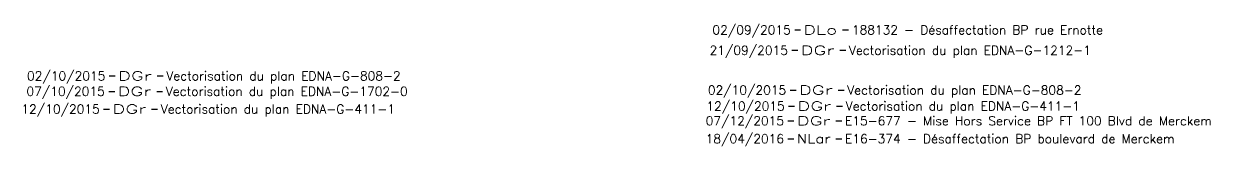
# Model space of a CAD drawing. Header units: millimetres. Extents: x 184000 to 185000, y 128000 to 129000.
# Drawn here: x 184453.9 to 184553.2, y 128978.1 to 128988.3 of the extents above; entities that cross this region are included whole.
import ezdxf
from ezdxf.enums import TextEntityAlignment as Align

# ---------------------------------------------------------------- set-up
doc = ezdxf.new("R2010")
doc.units = ezdxf.units.MM
doc.layers.get('0').update_dxf_attribs({"linetype": 'CONTINUOUS'})
doc.layers.add('L_910', color=7, linetype='CONTINUOUS', plot=False)
doc.styles.get("Standard").update_dxf_attribs({"font": 'romans.shx', "width": 0.85})

# ---------------------------------------------------------------- blocks, each defined once
blk = doc.blocks.new('GIS_MODF')
at = {"color": 0, "linetype": 'Continuous', "flags": 128}
for points in [[(-2.257, -0.012), (-1.757, -0.012)], [(1.758, -0.012), (2.258, -0.012)]]:
    blk.add_lwpolyline(points, dxfattribs=at)
at = {"color": 0, "linetype": 'Continuous'}
blk.add_attdef('DATE', text='', height=0.75, dxfattribs=at).set_placement((-2.583, -0.387), align=Align.RIGHT)
at = {"color": 0, "linetype": 'Continuous', "width": 3.590909}
blk.add_attdef('USER', text='', height=0.75, dxfattribs=at).set_placement((-1.516, -0.387), (1.306, -0.387), align=Align.FIT)
at = {"color": 0, "linetype": 'Continuous'}
blk.add_attdef('DESC', (2.528, -0.387), '', height=0.75, dxfattribs=at)

msp = doc.modelspace()

# ---------------------------------------------------------------- block references
at = {"layer": 'L_910'}
ref = msp.add_blockref('GIS_MODF', (184520.665, 128987.839), dxfattribs=at)
ref.add_attrib('DATE', '02/09/2015', dxfattribs={"layer": '0', "color": 0, "linetype": 'Continuous', "height": 0.75}).set_placement((184518.082, 128987.453), align=Align.RIGHT)
ref.add_attrib('USER', 'DLo', dxfattribs={"layer": '0', "color": 0, "linetype": 'Continuous', "height": 0.75, "width": 1.462963}).set_placement((184519.149, 128987.453), (184521.971, 128987.453), align=Align.FIT)
ref.add_attrib('DESC', '188132 - Désaffectation BP rue Ernotte', (184523.193, 128987.453), dxfattribs={"layer": '0', "color": 0, "linetype": 'Continuous', "height": 0.75})
ref = msp.add_blockref('GIS_MODF', (184520.421, 128986.134), dxfattribs=at)
ref.add_attrib('DATE', '21/09/2015', dxfattribs={"layer": '0', "color": 0, "linetype": 'Continuous', "height": 0.75}).set_placement((184517.839, 128985.747), align=Align.RIGHT)
ref.add_attrib('USER', 'DGr', dxfattribs={"layer": '0', "color": 0, "linetype": 'Continuous', "height": 0.75, "width": 1.462963}).set_placement((184518.905, 128985.747), (184521.727, 128985.747), align=Align.FIT)
ref.add_attrib('DESC', 'Vectorisation du plan EDNA-G-1212-1', (184522.949, 128985.747), dxfattribs={"layer": '0', "color": 0, "linetype": 'Continuous', "height": 0.75})
ref = msp.add_blockref('GIS_MODF', (184463.287, 128983.995), dxfattribs=at)
ref.add_attrib('DATE', '02/10/2015', dxfattribs={"layer": '0', "color": 0, "linetype": 'Continuous', "height": 0.75}).set_placement((184460.705, 128983.608), align=Align.RIGHT)
ref.add_attrib('USER', 'DGr', dxfattribs={"layer": '0', "color": 0, "linetype": 'Continuous', "height": 0.75, "width": 1.462963}).set_placement((184461.771, 128983.608), (184464.593, 128983.608), align=Align.FIT)
ref.add_attrib('DESC', 'Vectorisation du plan EDNA-G-808-2', (184465.815, 128983.608), dxfattribs={"layer": '0', "color": 0, "linetype": 'Continuous', "height": 0.75})
ref = msp.add_blockref('GIS_MODF', (184463.244, 128982.702), dxfattribs=at)
ref.add_attrib('DATE', '07/10/2015', dxfattribs={"layer": '0', "color": 0, "linetype": 'Continuous', "height": 0.75}).set_placement((184460.661, 128982.315), align=Align.RIGHT)
ref.add_attrib('USER', 'DGr', dxfattribs={"layer": '0', "color": 0, "linetype": 'Continuous', "height": 0.75, "width": 1.462963}).set_placement((184461.728, 128982.315), (184464.55, 128982.315), align=Align.FIT)
ref.add_attrib('DESC', 'Vectorisation du plan EDNA-G-1702-0', (184465.772, 128982.315), dxfattribs={"layer": '0', "color": 0, "linetype": 'Continuous', "height": 0.75})
ref = msp.add_blockref('GIS_MODF', (184520.279, 128982.809), dxfattribs=at)
ref.add_attrib('DATE', '02/10/2015', dxfattribs={"layer": '0', "color": 0, "linetype": 'Continuous', "height": 0.75}).set_placement((184517.696, 128982.422), align=Align.RIGHT)
ref.add_attrib('USER', 'DGr', dxfattribs={"layer": '0', "color": 0, "linetype": 'Continuous', "height": 0.75, "width": 1.462963}).set_placement((184518.763, 128982.422), (184521.585, 128982.422), align=Align.FIT)
ref.add_attrib('DESC', 'Vectorisation du plan EDNA-G-808-2', (184522.807, 128982.422), dxfattribs={"layer": '0', "color": 0, "linetype": 'Continuous', "height": 0.75})
ref = msp.add_blockref('GIS_MODF', (184462.821, 128981.22), dxfattribs=at)
ref.add_attrib('DATE', '12/10/2015', dxfattribs={"layer": '0', "color": 0, "linetype": 'Continuous', "height": 0.75}).set_placement((184460.239, 128980.834), align=Align.RIGHT)
ref.add_attrib('USER', 'DGr', dxfattribs={"layer": '0', "color": 0, "linetype": 'Continuous', "height": 0.75, "width": 1.462963}).set_placement((184461.306, 128980.834), (184464.127, 128980.834), align=Align.FIT)
ref.add_attrib('DESC', 'Vectorisation du plan EDNA-G-411-1', (184465.349, 128980.834), dxfattribs={"layer": '0', "color": 0, "linetype": 'Continuous', "height": 0.75})
ref = msp.add_blockref('GIS_MODF', (184520.157, 128981.467), dxfattribs=at)
ref.add_attrib('DATE', '12/10/2015', dxfattribs={"layer": '0', "color": 0, "linetype": 'Continuous', "height": 0.75}).set_placement((184517.574, 128981.08), align=Align.RIGHT)
ref.add_attrib('USER', 'DGr', dxfattribs={"layer": '0', "color": 0, "linetype": 'Continuous', "height": 0.75, "width": 1.462963}).set_placement((184518.641, 128981.08), (184521.462, 128981.08), align=Align.FIT)
ref.add_attrib('DESC', 'Vectorisation du plan EDNA-G-411-1', (184522.685, 128981.08), dxfattribs={"layer": '0', "color": 0, "linetype": 'Continuous', "height": 0.75})
ref = msp.add_blockref('GIS_MODF', (184520.098, 128980.236), dxfattribs=at)
ref.add_attrib('DATE', '07/12/2015', dxfattribs={"layer": '0', "color": 0, "linetype": 'Continuous', "height": 0.75}).set_placement((184517.516, 128979.849), align=Align.RIGHT)
ref.add_attrib('USER', 'DGr', dxfattribs={"layer": '0', "color": 0, "linetype": 'Continuous', "height": 0.75, "width": 1.462963}).set_placement((184518.582, 128979.849), (184521.404, 128979.849), align=Align.FIT)
ref.add_attrib('DESC', 'E15-677 - Mise Hors Service BP FT 100 Blvd de Merckem', (184522.626, 128979.849), dxfattribs={"layer": '0', "color": 0, "linetype": 'Continuous', "height": 0.75})
ref = msp.add_blockref('GIS_MODF', (184520.098, 128978.736), dxfattribs=at)
ref.add_attrib('DATE', '18/04/2016', dxfattribs={"layer": '0', "color": 0, "linetype": 'Continuous', "height": 0.75}).set_placement((184517.516, 128978.349), align=Align.RIGHT)
ref.add_attrib('USER', 'NLar', dxfattribs={"layer": '0', "color": 0, "linetype": 'Continuous', "height": 0.75, "width": 1.128571}).set_placement((184518.582, 128978.349), (184521.404, 128978.349), align=Align.FIT)
ref.add_attrib('DESC', 'E16-374 - Désaffectation BP boulevard de Merckem', (184522.626, 128978.349), dxfattribs={"layer": '0', "color": 0, "linetype": 'Continuous', "height": 0.75})

doc.saveas('drawing.dxf')
